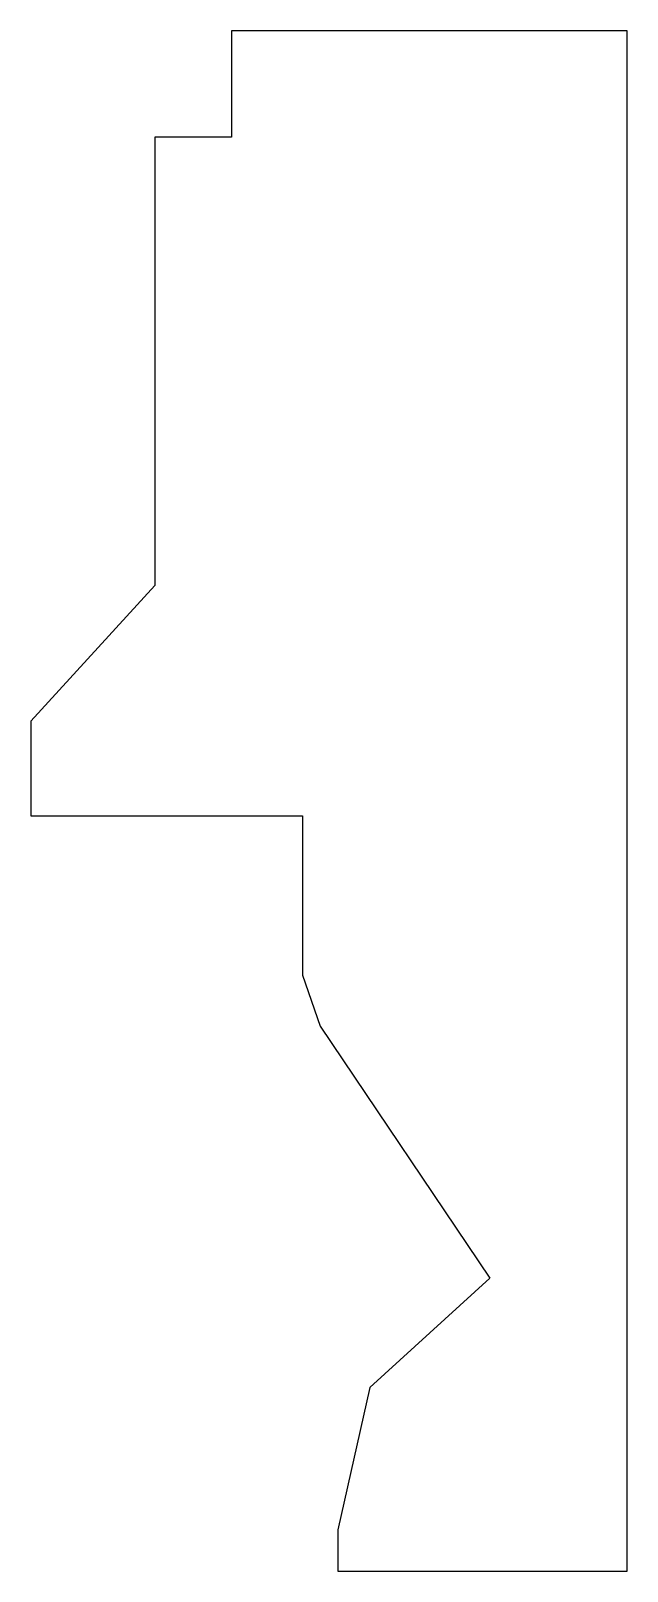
# Model space of a CAD drawing. Header units: millimetres. Extents: x 51 to 97, y 107 to 226.
import ezdxf

# ---------------------------------------------------------------- set-up
doc = ezdxf.new("R2010")
doc.units = ezdxf.units.MM
doc.layers.add('View_Side_Panel_Orthogonal', color=7, linetype='CONTINUOUS')

msp = doc.modelspace()

# ---------------------------------------------------------------- linework, layer by layer
at = {"layer": 'View_Side_Panel_Orthogonal'}
for p, q in [((66.189645, 225.876235), (66.189645, 217.646635)), ((96.822045, 225.876235), (66.189645, 225.876235)), ((96.822045, 106.547035), (96.822045, 225.876235)), ((66.189645, 217.646635), (60.246045, 217.646635)), ((60.246045, 217.646635), (60.246045, 182.899435)), ((60.246045, 182.899435), (50.644845, 172.383835)), ((50.644845, 172.383835), (50.644845, 165.068635)), ((50.644845, 165.068635), (71.676045, 165.068635)), ((71.676045, 165.068635), (71.676045, 152.724235)), ((71.676045, 152.724235), (73.047645, 148.774027)), ((73.047645, 148.774027), (86.196717, 129.242443)), ((86.196717, 129.242443), (76.888125, 120.775099)), ((76.888125, 120.775099), (74.419245, 109.747435)), ((74.419245, 109.747435), (74.419245, 106.547035)), ((74.419245, 106.547035), (96.822045, 106.547035))]:
    msp.add_line(p, q, dxfattribs=at)

doc.saveas('drawing.dxf')
